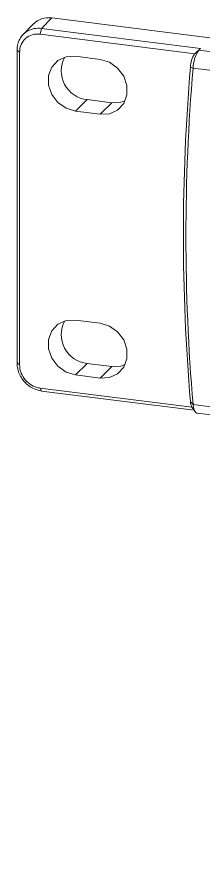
# Model space of a CAD drawing. Header units: millimetres. Extents: x 5 to 589, y 5 to 415.
# Drawn here: x 455.14 to 459.39, y 313.74 to 333.08 of the extents above; entities that cross this region are included whole.
import ezdxf

# ---------------------------------------------------------------- set-up
doc = ezdxf.new("R2010")
doc.units = ezdxf.units.MM

msp = doc.modelspace()

# ---------------------------------------------------------------- linework, layer by layer
at = {"color": 7, "linetype": 'Continuous', "lineweight": 15}
for p, q in [((455.9319, 333.0555), (455.7005, 332.8191)), ((545.2827, 321.7983), (455.9319, 333.0555)), ((455.5104, 332.9162), (455.2795, 332.6802)), ((455.7005, 332.8191), (455.6632, 332.6867)), ((455.7005, 332.8191), (459.3112, 332.3642)), ((459.1805, 332.2435), (455.6632, 332.6867)), ((455.1412, 332.3253), (455.2008, 332.2782)), ((455.1412, 325.2256), (455.1412, 332.3253)), ((455.2008, 332.2782), (455.2008, 325.1786)), ((457.0289, 332.1137), (456.4676, 332.1844)), ((459.1788, 332.2418), (459.2705, 332.3226)), ((459.1788, 332.2418), (459.1803, 332.2434)), ((459.1803, 332.2434), (459.1805, 332.2435)), ((459.3112, 332.3642), (459.1805, 332.2435)), ((459.3112, 332.3642), (459.2705, 332.3226)), ((541.3999, 321.9752), (459.2705, 332.3226)), ((459.081, 331.9368), (459.1401, 331.9158)), ((541.2695, 321.5685), (459.1401, 331.9158)), ((456.4676, 330.9399), (456.7363, 331.2019)), ((457.2976, 331.1312), (456.7363, 331.2019)), ((457.0289, 330.8692), (457.2976, 331.1312)), ((456.4676, 330.9399), (457.0289, 330.8692)), ((457.0289, 326.1269), (456.4676, 326.1976)), ((455.1412, 325.2256), (455.2008, 325.1786)), ((456.4676, 324.9531), (456.7363, 325.2151)), ((457.2976, 325.1444), (456.7363, 325.2151)), ((457.0289, 324.8824), (457.2976, 325.1444)), ((456.4676, 324.9531), (457.0289, 324.8824)), ((455.6632, 324.6536), (459.1172, 324.2184)), ((455.7005, 324.587), (455.6632, 324.6536)), ((459.1632, 324.1507), (455.7005, 324.587)), ((459.081, 324.342), (459.1401, 324.2787)), ((541.2695, 313.9313), (459.1401, 324.2787)), ((459.1142, 324.2228), (459.1843, 324.1197)), ((459.2279, 324.0882), (541.3573, 313.7408))]:
    msp.add_line(p, q, dxfattribs=at)
at = {"color": 7, "linetype": 'Continuous', "lineweight": 15, "flags": 128}
for points in [[(456.4676, 332.1844), (456.2565, 332.1735), (456.0708, 332.0889), (455.933, 331.9407), (455.8596, 331.7468), (455.8596, 331.5307), (455.933, 331.3184), (456.0708, 331.1355), (456.2565, 331.0041), (456.4676, 330.9399)], [(457.0289, 330.8692), (457.24, 330.8802), (457.4257, 330.9648), (457.5635, 331.113), (457.6369, 331.3068), (457.6369, 331.5229), (457.5635, 331.7353), (457.4257, 331.9182), (457.24, 332.0496), (457.0289, 332.1137)], [(457.5964, 331.1751), (457.5002, 331.1417), (457.2976, 331.1312)], [(456.4676, 326.1976), (456.2565, 326.1867), (456.0708, 326.102), (455.933, 325.9538), (455.8596, 325.76), (455.8596, 325.5439), (455.933, 325.3316), (456.0708, 325.1487), (456.2565, 325.0172), (456.4676, 324.9531)], [(457.0289, 324.8824), (457.24, 324.8933), (457.4257, 324.978), (457.5635, 325.1262), (457.6369, 325.32), (457.6369, 325.5361), (457.5635, 325.7484), (457.4257, 325.9313), (457.24, 326.0628), (457.0289, 326.1269)], [(457.5964, 325.1883), (457.5002, 325.1549), (457.2976, 325.1444)], [(459.1401, 324.2787), (459.147, 324.2268), (459.1573, 324.1816), (459.1708, 324.1444), (459.187, 324.116), (459.2056, 324.0972), (459.2261, 324.0884), (459.2279, 324.0882)]]:
    msp.add_lwpolyline(points, dxfattribs=at)
at = {"color": 7, "linetype": 'Continuous', "lineweight": 15}
for centre, radius, start, end in [((459.6373, 331.9266), 0.5564, 145.49447, 178.95626), ((459.8818, 331.9023), 0.7419, 145.49445, 178.95622), ((456.7968, 331.8515), 0.6523, 151.28996, 264.67956), ((503.2907, 328.1394), 44.3724, 175.09065, 184.90935), ((503.5968, 328.0972), 44.6204, 175.09066, 184.90934), ((456.7968, 325.8646), 0.6523, 151.2894, 264.6801), ((459.3461, 324.3516), 0.2652, 182.06574, 209.04791)]:
    msp.add_arc(centre, radius, start, end, dxfattribs=at)
msp.add_ellipse((455.9319, 332.489), major_axis=(-0.3947, 0.4525), ratio=0.8819105, start_param=5.5032725, end_param=6.3527342, dxfattribs=at)
for points, knots in [([(455.1412, 332.3253), (455.1443, 332.3712), (455.1503, 332.4605), (455.1981, 332.5776), (455.2654, 332.672), (455.3706, 332.7616), (455.5177, 332.8255), (455.6431, 332.8211), (455.7005, 332.8191)], [0, 0, 0, 0, 0.1570695, 0.3050396, 0.4439068, 0.5736611, 0.8048719, 1, 1, 1, 1]), ([(455.6632, 332.6867), (455.6331, 332.6893), (455.5722, 332.6946), (455.4563, 332.671), (455.3287, 332.5996), (455.2421, 332.4817), (455.2043, 332.3696), (455.2019, 332.3085), (455.2008, 332.2782)], [0, 0, 0, 0, 0.1242814, 0.2510574, 0.4997798, 0.7486268, 0.8754736, 1, 1, 1, 1]), ([(455.7005, 324.587), (455.6431, 324.5994), (455.5177, 324.6265), (455.3706, 324.7278), (455.2654, 324.8446), (455.1981, 324.9569), (455.1503, 325.0871), (455.1443, 325.1786), (455.1412, 325.2256)], [0, 0, 0, 0, 0.1951281, 0.4263392, 0.5560936, 0.6949604, 0.8429307, 1, 1, 1, 1]), ([(455.2008, 325.1786), (455.2019, 325.148), (455.2043, 325.0863), (455.2421, 324.9646), (455.3287, 324.825), (455.4563, 324.7214), (455.5722, 324.6686), (455.633, 324.6586), (455.6632, 324.6536)], [0, 0, 0, 0, 0.1244514, 0.2513694, 0.5002161, 0.7489386, 0.875642, 1, 1, 1, 1])]:
    msp.add_open_spline(points, degree=3, knots=knots, dxfattribs=at)

doc.saveas('drawing.dxf')
